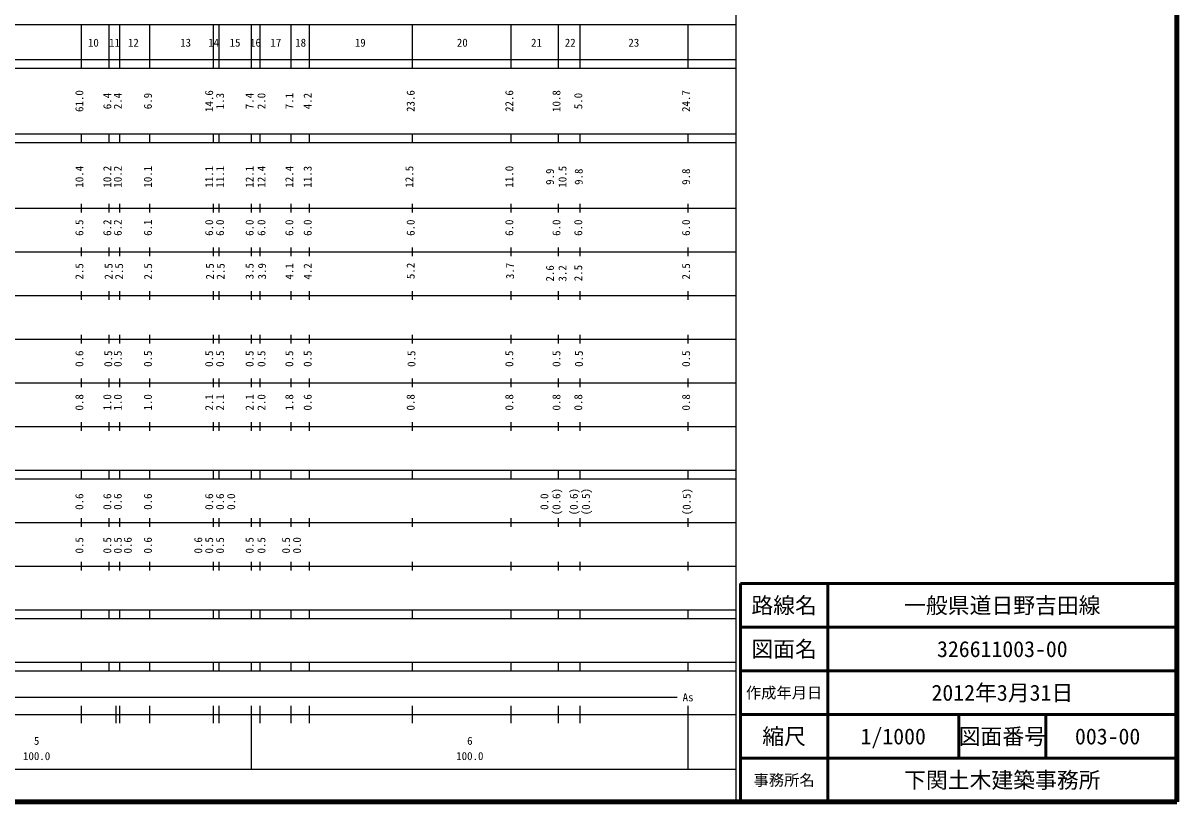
# Model space of a CAD drawing. Units: millimetres on the paper, enlarged 1000 times. Extents: x 40000 to 680000, y 20000 to 380000.
# Drawn here: x 415646 to 680000, y 20000 to 198357 of the extents above; entities that cross this region are included whole.
import ezdxf
from ezdxf.enums import TextEntityAlignment as Align

# ---------------------------------------------------------------- set-up
doc = ezdxf.new("R2010")
doc.units = ezdxf.units.MM
doc.header["$LTSCALE"] = 1000
for name, color, linetype, lineweight in [('M-TTL', 2, 'Continuous', 140), ('M-TTL-BAND', 7, 'Continuous', 25), ('M-TTL-FRAM', 2, 'Continuous', 50), ('M-TTL-LINE', 7, 'Continuous', 50)]:
    doc.layers.add(name, color=color, linetype=linetype, lineweight=lineweight)
doc.layers.add('M-TTL-TXT', color=7, linetype='Continuous')
doc.styles.add('ＭＳ ゴシック', font='')
doc.styles.get('ＭＳ ゴシック').set_extended_font_data('MS Gothic')

msp = doc.modelspace()

# ---------------------------------------------------------------- linework, layer by layer
at = {"layer": 'M-TTL'}
for p, q in [((680000, 20000), (680000, 380000)), ((40000, 20000), (680000, 20000))]:
    msp.add_line(p, q, dxfattribs=at)
at = {"layer": 'M-TTL-BAND'}
for p, q in [((579000, 20000), (579000, 370000)), ((68000, 198000), (579000, 198000)), ((429000, 188000), (429000, 198000)), ((435400, 188000), (435400, 198000)), ((437800, 188000), (437800, 198000)), ((444700, 188000), (444700, 198000)), ((459300, 188000), (459300, 198000)), ((460600, 188000), (460600, 198000)), ((468000, 188000), (468000, 198000)), ((470000, 188000), (470000, 198000)), ((477100, 188000), (477100, 198000)), ((481300, 188000), (481300, 198000)), ((504900, 188000), (504900, 198000)), ((527500, 188000), (527500, 198000)), ((538300, 188000), (538300, 198000)), ((543300, 188000), (543300, 198000)), ((568000, 188000), (568000, 198000)), ((40000, 190000), (579000, 190000)), ((40000, 188000), (579000, 188000)), ((40000, 173000), (579000, 173000)), ((429000, 171000), (429000, 173000)), ((435400, 171000), (435400, 173000)), ((437800, 171000), (437800, 173000)), ((444700, 171000), (444700, 173000)), ((459300, 171000), (459300, 173000)), ((460600, 171000), (460600, 173000)), ((468000, 171000), (468000, 173000)), ((470000, 171000), (470000, 173000)), ((477100, 171000), (477100, 173000)), ((481300, 171000), (481300, 173000)), ((504900, 171000), (504900, 173000)), ((527500, 171000), (527500, 173000)), ((538300, 171000), (538300, 173000)), ((543300, 171000), (543300, 173000)), ((568000, 171000), (568000, 173000)), ((40000, 171000), (579000, 171000)), ((40000, 156000), (579000, 156000)), ((429000, 155000), (429000, 157000)), ((435400, 155000), (435400, 157000)), ((437800, 155000), (437800, 157000)), ((444700, 155000), (444700, 157000)), ((459300, 155000), (459300, 157000)), ((460600, 155000), (460600, 157000)), ((468000, 155000), (468000, 157000)), ((470000, 155000), (470000, 157000)), ((477100, 155000), (477100, 157000)), ((481300, 155000), (481300, 157000)), ((504900, 155000), (504900, 157000)), ((527500, 155000), (527500, 157000)), ((538300, 155000), (538300, 157000)), ((543300, 155000), (543300, 157000)), ((568000, 155000), (568000, 157000)), ((46000, 146000), (579000, 146000)), ((429000, 145000), (429000, 147000)), ((435400, 145000), (435400, 147000)), ((437800, 145000), (437800, 147000)), ((444700, 145000), (444700, 147000)), ((459300, 145000), (459300, 147000)), ((460600, 145000), (460600, 147000)), ((468000, 145000), (468000, 147000)), ((470000, 145000), (470000, 147000)), ((477100, 145000), (477100, 147000)), ((481300, 145000), (481300, 147000)), ((504900, 145000), (504900, 147000)), ((527500, 145000), (527500, 147000)), ((538300, 145000), (538300, 147000)), ((543300, 145000), (543300, 147000)), ((568000, 145000), (568000, 147000)), ((52000, 136000), (579000, 136000)), ((429000, 135000), (429000, 137000)), ((435400, 135000), (435400, 137000)), ((437800, 135000), (437800, 137000)), ((444700, 135000), (444700, 137000)), ((459300, 135000), (459300, 137000)), ((460600, 135000), (460600, 137000)), ((468000, 135000), (468000, 137000)), ((470000, 135000), (470000, 137000)), ((477100, 135000), (477100, 137000)), ((481300, 135000), (481300, 137000)), ((504900, 135000), (504900, 137000)), ((527500, 135000), (527500, 137000)), ((538300, 135000), (538300, 137000)), ((543300, 135000), (543300, 137000)), ((568000, 135000), (568000, 137000)), ((429000, 125000), (429000, 127000)), ((435400, 125000), (435400, 127000)), ((437800, 125000), (437800, 127000)), ((444700, 125000), (444700, 127000)), ((459300, 125000), (459300, 127000)), ((460600, 125000), (460600, 127000)), ((468000, 125000), (468000, 127000)), ((470000, 125000), (470000, 127000)), ((477100, 125000), (477100, 127000)), ((481300, 125000), (481300, 127000)), ((504900, 125000), (504900, 127000)), ((527500, 125000), (527500, 127000)), ((538300, 125000), (538300, 127000)), ((543300, 125000), (543300, 127000)), ((568000, 125000), (568000, 127000)), ((46000, 126000), (579000, 126000)), ((429000, 115000), (429000, 117000)), ((435400, 115000), (435400, 117000)), ((437800, 115000), (437800, 117000)), ((444700, 115000), (444700, 117000)), ((459300, 115000), (459300, 117000)), ((460600, 115000), (460600, 117000)), ((468000, 115000), (468000, 117000)), ((470000, 115000), (470000, 117000)), ((477100, 115000), (477100, 117000)), ((481300, 115000), (481300, 117000)), ((504900, 115000), (504900, 117000)), ((527500, 115000), (527500, 117000)), ((538300, 115000), (538300, 117000)), ((543300, 115000), (543300, 117000)), ((568000, 115000), (568000, 117000)), ((52000, 116000), (579000, 116000)), ((46000, 106000), (579000, 106000)), ((429000, 105000), (429000, 107000)), ((435400, 105000), (435400, 107000)), ((437800, 105000), (437800, 107000)), ((444700, 105000), (444700, 107000)), ((459300, 105000), (459300, 107000)), ((460600, 105000), (460600, 107000)), ((468000, 105000), (468000, 107000)), ((470000, 105000), (470000, 107000)), ((477100, 105000), (477100, 107000)), ((481300, 105000), (481300, 107000)), ((504900, 105000), (504900, 107000)), ((527500, 105000), (527500, 107000)), ((538300, 105000), (538300, 107000)), ((543300, 105000), (543300, 107000)), ((568000, 105000), (568000, 107000)), ((40000, 96000), (579000, 96000)), ((429000, 94000), (429000, 96000)), ((435400, 94000), (435400, 96000)), ((437800, 94000), (437800, 96000)), ((444700, 94000), (444700, 96000)), ((459300, 94000), (459300, 96000)), ((460600, 94000), (460600, 96000)), ((468000, 94000), (468000, 96000)), ((470000, 94000), (470000, 96000)), ((477100, 94000), (477100, 96000)), ((481300, 94000), (481300, 96000)), ((504900, 94000), (504900, 96000)), ((527500, 94000), (527500, 96000)), ((538300, 94000), (538300, 96000)), ((543300, 94000), (543300, 96000)), ((568000, 94000), (568000, 96000)), ((40000, 94000), (579000, 94000)), ((429000, 83000), (429000, 85000)), ((435400, 83000), (435400, 85000)), ((437800, 83000), (437800, 85000)), ((444700, 83000), (444700, 85000)), ((459300, 83000), (459300, 85000)), ((460600, 83000), (460600, 85000)), ((468000, 83000), (468000, 85000)), ((470000, 83000), (470000, 85000)), ((477100, 83000), (477100, 85000)), ((481300, 83000), (481300, 85000)), ((504900, 83000), (504900, 85000)), ((527500, 83000), (527500, 85000)), ((538300, 83000), (538300, 85000)), ((543300, 83000), (543300, 85000)), ((568000, 83000), (568000, 85000)), ((49000, 84000), (579000, 84000)), ((429000, 73000), (429000, 75000)), ((435400, 73000), (435400, 75000)), ((437800, 73000), (437800, 75000)), ((444700, 73000), (444700, 75000)), ((459300, 73000), (459300, 75000)), ((460600, 73000), (460600, 75000)), ((468000, 73000), (468000, 75000)), ((470000, 73000), (470000, 75000)), ((477100, 73000), (477100, 75000)), ((481300, 73000), (481300, 75000)), ((504900, 73000), (504900, 75000)), ((527500, 73000), (527500, 75000)), ((538300, 73000), (538300, 75000)), ((543300, 73000), (543300, 75000)), ((568000, 73000), (568000, 75000)), ((40000, 74000), (579000, 74000)), ((40000, 64000), (579000, 64000)), ((429000, 62000), (429000, 64000)), ((435400, 62000), (435400, 64000)), ((437800, 62000), (437800, 64000)), ((444700, 62000), (444700, 64000)), ((459300, 62000), (459300, 64000)), ((460600, 62000), (460600, 64000)), ((468000, 62000), (468000, 64000)), ((470000, 62000), (470000, 64000)), ((477100, 62000), (477100, 64000)), ((481300, 62000), (481300, 64000)), ((504900, 62000), (504900, 64000)), ((527500, 62000), (527500, 64000)), ((538300, 62000), (538300, 64000)), ((543300, 62000), (543300, 64000)), ((568000, 62000), (568000, 64000)), ((40000, 62000), (579000, 62000)), ((40000, 52000), (579000, 52000)), ((429000, 50000), (429000, 52000)), ((435400, 50000), (435400, 52000)), ((437800, 50000), (437800, 52000)), ((444700, 50000), (444700, 52000)), ((459300, 50000), (459300, 52000)), ((460600, 50000), (460600, 52000)), ((468000, 50000), (468000, 52000)), ((470000, 50000), (470000, 52000)), ((477100, 50000), (477100, 52000)), ((481300, 50000), (481300, 52000)), ((504900, 50000), (504900, 52000)), ((527500, 50000), (527500, 52000)), ((538300, 50000), (538300, 52000)), ((543300, 50000), (543300, 52000)), ((568000, 50000), (568000, 52000)), ((40000, 50000), (579000, 50000)), ((327504, 44000), (565499, 44000)), ((40000, 40000), (579000, 40000)), ((429000, 38000), (429000, 42000)), ((437000, 38000), (437000, 42000)), ((437800, 38000), (437800, 42000)), ((444700, 38000), (444700, 42000)), ((459300, 38000), (459300, 42000)), ((460600, 38000), (460600, 42000)), ((468000, 27500), (468000, 42000)), ((470000, 38000), (470000, 42000)), ((477100, 38000), (477100, 42000)), ((481300, 38000), (481300, 42000)), ((504900, 38000), (504900, 42000)), ((527500, 38000), (527500, 42000)), ((538300, 38000), (538300, 42000)), ((543300, 38000), (543300, 42000)), ((568000, 27500), (568000, 42000)), ((68000, 27500), (579000, 27500))]:
    msp.add_line(p, q, dxfattribs=at)
at = {"layer": 'M-TTL-FRAM'}
for p, q in [((680000, 70000), (580000, 70000)), ((580000, 70000), (580000, 20000))]:
    msp.add_line(p, q, dxfattribs=at)
at = {"layer": 'M-TTL-LINE'}
for p, q in [((600000, 70000), (600000, 20000)), ((680000, 60000), (580000, 60000)), ((680000, 50000), (580000, 50000)), ((680000, 40000), (580000, 40000)), ((630000, 40000), (630000, 30000)), ((650000, 40000), (650000, 30000)), ((680000, 30000), (580000, 30000))]:
    msp.add_line(p, q, dxfattribs=at)

# ---------------------------------------------------------------- texts
at = {"layer": 'M-TTL-BAND', "style": 'ＭＳ ゴシック'}
for s, p in [('10', (431750, 192405)), ('11', (436605, 192405)), ('12', (440912, 192405)), ('13', (452878, 192405)), ('14', (459300, 192405)), ('15', (464211, 192405)), ('16', (468886, 192405)), ('17', (473561, 192405)), ('18', (479233, 192405)), ('19', (492900, 192405)), ('20', (516277, 192405)), ('21', (533271, 192405)), ('22', (541003, 192405)), ('23', (555569, 192405)), ('As', (568000, 42500)), ('5', (418752, 32523)), ('6', (518000, 32523)), ('100.0', (418752, 29033)), ('100.0', (518000, 29033))]:
    msp.add_text(s, height=1833, dxfattribs=at).set_placement(p, align=Align.BOTTOM_CENTER)
for s, p in [('61.0', (430000, 180500)), ('14.6', (459736, 180500)), ('23.6', (505900, 180500)), ('22.6', (528500, 180500)), ('10.8', (539300, 180500)), ('24.7', (569000, 180500)), ('6.4', (436400, 180500)), ('2.4', (438800, 180500)), ('6.9', (445700, 180500)), ('1.3', (462236, 180500)), ('7.4', (469000, 180500)), ('2.0', (471716, 180500)), ('7.1', (478100, 180500)), ('4.2', (482300, 180500)), ('5.0', (544300, 180500)), ('10.4', (430000, 163174)), ('10.2', (436400, 163174)), ('10.2', (438800, 163174)), ('10.1', (445700, 163174)), ('11.1', (459736, 163174)), ('11.1', (462236, 163174)), ('12.1', (469000, 163174)), ('12.4', (471716, 163174)), ('12.4', (478100, 163174)), ('11.3', (482300, 163174)), ('12.5', (505597, 163174)), ('11.0', (528500, 163174)), ('9.9', (537818, 163174)), ('10.5', (540689, 163174)), ('9.8', (544404, 163174)), ('9.8', (569000, 163174)), ('6.5', (430000, 151500)), ('6.2', (436400, 151500)), ('6.2', (438800, 151500)), ('6.1', (445700, 151500)), ('6.0', (459736, 151500)), ('6.0', (462236, 151500)), ('6.0', (469000, 151500)), ('6.0', (471716, 151500)), ('6.0', (478100, 151500)), ('6.0', (482300, 151500)), ('6.0', (505900, 151500)), ('6.0', (528500, 151500)), ('6.0', (539300, 151500)), ('6.0', (544300, 151500)), ('6.0', (569000, 151500)), ('2.5', (430000, 141500)), ('2.5', (436699, 141500)), ('2.5', (439106, 141500)), ('2.5', (445745, 141500)), ('2.5', (459900, 141500)), ('2.5', (462372, 141500)), ('3.5', (469000, 141520)), ('3.9', (471848, 141520)), ('4.1', (478100, 141493)), ('4.2', (482308, 141493)), ('5.2', (505900, 141597)), ('3.7', (528665, 141597)), ('2.6', (537818, 141040)), ('3.2', (540689, 141040)), ('2.5', (544300, 141107)), ('2.5', (569000, 141500)), ('0.6', (430000, 121500)), ('0.5', (436614, 121500)), ('0.5', (438800, 121500)), ('0.5', (445700, 121500)), ('0.5', (459736, 121500)), ('0.5', (462236, 121500)), ('0.5', (469000, 121500)), ('0.5', (471716, 121500)), ('0.5', (478100, 121500)), ('0.5', (482300, 121500)), ('0.5', (506082, 121500)), ('0.5', (528500, 121500)), ('0.5', (539300, 121500)), ('0.5', (544444, 121500)), ('0.5', (569000, 121500)), ('0.8', (430000, 111500)), ('1.0', (436400, 111500)), ('1.0', (438800, 111500)), ('1.0', (445700, 111500)), ('2.1', (459736, 111500)), ('2.1', (462236, 111500)), ('2.1', (469000, 111500)), ('2.0', (471716, 111500)), ('1.8', (478100, 111500)), ('0.6', (482300, 111500)), ('0.8', (505900, 111500)), ('0.8', (528500, 111500)), ('0.8', (539300, 111500)), ('0.8', (544300, 111500)), ('0.8', (569000, 111500)), ('0.6', (430000, 88764)), ('0.6', (436400, 88764)), ('0.6', (438800, 88764)), ('0.6', (445700, 88764)), ('0.6', (459736, 88764)), ('0.6', (462236, 88764)), ('0.0', (464777, 88764)), ('0.0', (536535, 88764)), ('(0.6)', (539300, 88764)), ('(0.6)', (543275, 88764)), ('(0.5)', (546059, 88764)), ('(0.5)', (569133, 88764)), ('0.5', (430000, 78764)), ('0.5', (436400, 78764)), ('0.5', (438800, 78764)), ('0.6', (441099, 78764)), ('0.6', (445700, 78764)), ('0.6', (457236, 78764)), ('0.5', (459736, 78764)), ('0.5', (462236, 78764)), ('0.5', (469000, 78764)), ('0.5', (471716, 78764)), ('0.5', (477354, 78764)), ('0.0', (479866, 78764))]:
    msp.add_text(s, height=1833, rotation=90, dxfattribs=at).set_placement(p, align=Align.BOTTOM_CENTER)
at = {"layer": 'M-TTL-TXT', "style": 'ＭＳ ゴシック'}
for s, height, p in [('路線名', 3666, (590000, 65000)), ('路線名', 3666, (590000, 65000)), ('一般県道日野吉田線', 3666, (640000, 65000)), ('図面名', 3666, (590000, 55000)), ('図面名', 3666, (590000, 55000)), ('326611003-00', 3666, (640000, 55000)), ('作成年月日', 2566, (590000, 45000)), ('作成年月日', 2566, (590000, 45000)), ('2012年3月31日', 3666, (640000, 45000)), ('縮尺', 3666, (590000, 35000)), ('縮尺', 3666, (590000, 35000)), ('1/1000', 3666, (615000, 35000)), ('図面番号', 3666, (640000, 35000)), ('図面番号', 3666, (640000, 35000)), ('003-00', 3666, (664125, 35000)), ('事務所名', 2566, (590000, 25000)), ('事務所名', 2566, (590000, 25000)), ('下関土木建築事務所', 3666, (640000, 25000))]:
    msp.add_text(s, height=height, dxfattribs=at).set_placement(p, align=Align.MIDDLE_CENTER)

doc.saveas('drawing.dxf')
